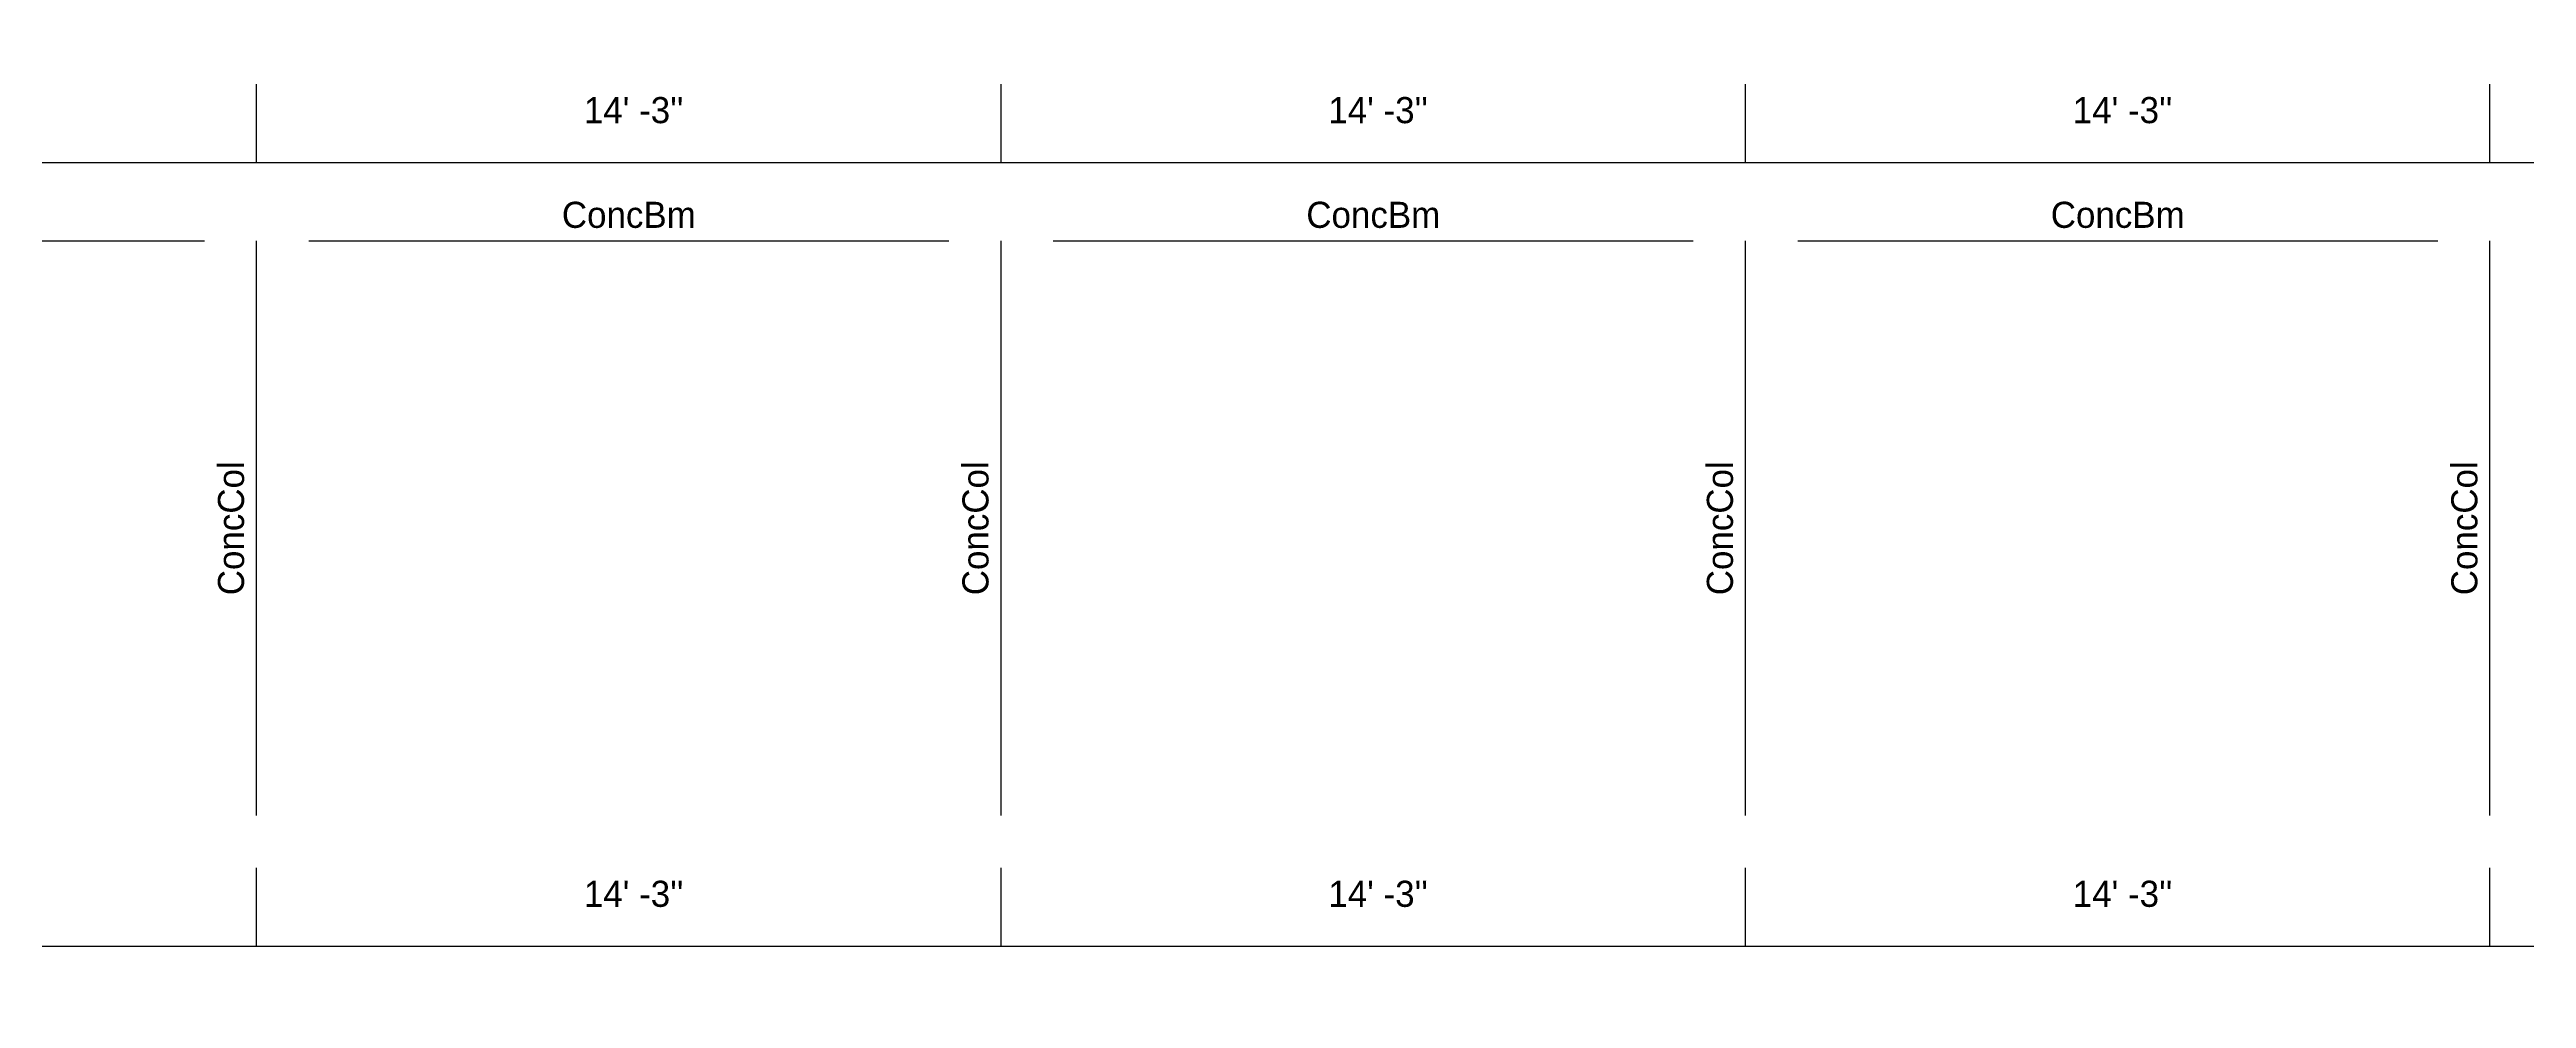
# Model space of a CAD drawing. Extents: x -38 to 2998, y -195 to 11529.
# Drawn here: x 1723 to 2292, y 2706 to 2924 of the extents above; entities that cross this region are included whole.
import ezdxf
from ezdxf.enums import TextEntityAlignment as Align

# ---------------------------------------------------------------- set-up
doc = ezdxf.new("R2010")
doc.units = 0
doc.header["$MEASUREMENT"] = 0
doc.layers.get('0').update_dxf_attribs({"linetype": 'CONTINUOUS'})
for name, color, linetype in [('CENTERLINES', 7, 'CONTINUOUS'), ('DIMENSIONS', 4, 'CONTINUOUS'), ('TEXT', 5, 'CONTINUOUS')]:
    doc.layers.add(name, color=color, linetype=linetype)
doc.dimstyles.get("Standard").update_dxf_attribs({"dimtxt": 0.18, "dimasz": 0.18, "dimexe": 0.18, "dimexo": 0.0625, "dimgap": 0.09, "dimtad": 0, "dimtih": 1, "dimtoh": 1, "dimdec": 4, "dimzin": 0, "dimtxsty": 'STANDARD', "dimcen": 0.09, "dimazin": 3, "dimtfac": 1, "dimtdec": 4, "dimtofl": 0, "dimtmove": 0, "dimatfit": 3, "dimtolj": 1, "dimtzin": 0})

# ---------------------------------------------------------------- blocks, each defined once
blk = doc.blocks.new('*D7753')
at = {"color": 1, "linetype": 'BYBLOCK'}
for points in [[(1604.73, 2902.77), (1603.67, 2901.71), (1596.25, 2894.29), (1595.19, 2893.23)], [(1775.73, 2902.77), (1774.67, 2901.71), (1767.25, 2894.29), (1766.19, 2893.23)]]:
    blk.add_solid(points, dxfattribs=at)
at = {"layer": 'DIMENSIONS', "color": 9, "linetype": 'BYBLOCK'}
for p, q in [((1599.96, 2898), (1599.96, 2916)), ((1770.96, 2898), (1770.96, 2916))]:
    blk.add_line(p, q, dxfattribs=at)
at = {"layer": 'DIMENSIONS', "color": 0, "linetype": 'BYBLOCK'}
blk.add_line((1599.96, 2898), (1770.96, 2898), dxfattribs=at)
at = {"layer": 'DIMENSIONS', "color": 0, "linetype": 'BYBLOCK', "insert": (1685.46, 2910), "char_height": 6, "attachment_point": 5}
blk.add_mtext("\\A1; 14' -3''", dxfattribs=at)
blk = doc.blocks.new('*D7754')
at = {"color": 1, "linetype": 'BYBLOCK'}
for points in [[(1775.73, 2902.77), (1774.67, 2901.71), (1767.25, 2894.29), (1766.19, 2893.23)], [(1946.73, 2902.77), (1945.67, 2901.71), (1938.25, 2894.29), (1937.19, 2893.23)]]:
    blk.add_solid(points, dxfattribs=at)
at = {"layer": 'DIMENSIONS', "color": 9, "linetype": 'BYBLOCK'}
for p, q in [((1770.96, 2898), (1770.96, 2916)), ((1941.96, 2898), (1941.96, 2916))]:
    blk.add_line(p, q, dxfattribs=at)
at = {"layer": 'DIMENSIONS', "color": 0, "linetype": 'BYBLOCK'}
blk.add_line((1770.96, 2898), (1941.96, 2898), dxfattribs=at)
at = {"layer": 'DIMENSIONS', "color": 0, "linetype": 'BYBLOCK', "insert": (1856.46, 2910), "char_height": 6, "attachment_point": 5}
blk.add_mtext("\\A1; 14' -3''", dxfattribs=at)
blk = doc.blocks.new('*D7755')
at = {"color": 1, "linetype": 'BYBLOCK'}
for points in [[(1946.73, 2902.77), (1945.67, 2901.71), (1938.25, 2894.29), (1937.19, 2893.23)], [(2117.73, 2902.77), (2116.67, 2901.71), (2109.25, 2894.29), (2108.19, 2893.23)]]:
    blk.add_solid(points, dxfattribs=at)
at = {"layer": 'DIMENSIONS', "color": 9, "linetype": 'BYBLOCK'}
for p, q in [((1941.96, 2898), (1941.96, 2916)), ((2112.96, 2898), (2112.96, 2916))]:
    blk.add_line(p, q, dxfattribs=at)
at = {"layer": 'DIMENSIONS', "color": 0, "linetype": 'BYBLOCK'}
blk.add_line((1941.96, 2898), (2112.96, 2898), dxfattribs=at)
at = {"layer": 'DIMENSIONS', "color": 0, "linetype": 'BYBLOCK', "insert": (2027.46, 2910), "char_height": 6, "attachment_point": 5}
blk.add_mtext("\\A1; 14' -3''", dxfattribs=at)
blk = doc.blocks.new('*D7756')
at = {"color": 1, "linetype": 'BYBLOCK'}
for points in [[(2117.73, 2902.77), (2116.67, 2901.71), (2109.25, 2894.29), (2108.19, 2893.23)], [(2288.73, 2902.77), (2287.67, 2901.71), (2280.25, 2894.29), (2279.19, 2893.23)]]:
    blk.add_solid(points, dxfattribs=at)
at = {"layer": 'DIMENSIONS', "color": 9, "linetype": 'BYBLOCK'}
for p, q in [((2112.96, 2898), (2112.96, 2916)), ((2283.96, 2898), (2283.96, 2916))]:
    blk.add_line(p, q, dxfattribs=at)
at = {"layer": 'DIMENSIONS', "color": 0, "linetype": 'BYBLOCK'}
blk.add_line((2112.96, 2898), (2283.96, 2898), dxfattribs=at)
at = {"layer": 'DIMENSIONS', "color": 0, "linetype": 'BYBLOCK', "insert": (2198.46, 2910), "char_height": 6, "attachment_point": 5}
blk.add_mtext("\\A1; 14' -3''", dxfattribs=at)
blk = doc.blocks.new('*D7757')
at = {"color": 1, "linetype": 'BYBLOCK'}
for points in [[(2288.73, 2902.77), (2287.67, 2901.71), (2280.25, 2894.29), (2279.19, 2893.23)], [(2459.73, 2902.77), (2458.67, 2901.71), (2451.25, 2894.29), (2450.19, 2893.23)]]:
    blk.add_solid(points, dxfattribs=at)
at = {"layer": 'DIMENSIONS', "color": 9, "linetype": 'BYBLOCK'}
for p, q in [((2283.96, 2898), (2283.96, 2916)), ((2454.96, 2898), (2454.96, 2916))]:
    blk.add_line(p, q, dxfattribs=at)
at = {"layer": 'DIMENSIONS', "color": 0, "linetype": 'BYBLOCK'}
blk.add_line((2283.96, 2898), (2454.96, 2898), dxfattribs=at)
at = {"layer": 'DIMENSIONS', "color": 0, "linetype": 'BYBLOCK', "insert": (2369.46, 2910), "char_height": 6, "attachment_point": 5}
blk.add_mtext("\\A1; 14' -3''", dxfattribs=at)
blk = doc.blocks.new('*D8223')
at = {"color": 1, "linetype": 'BYBLOCK'}
for points in [[(1604.73, 2722.77), (1603.67, 2721.71), (1596.25, 2714.29), (1595.19, 2713.23)], [(1775.73, 2722.77), (1774.67, 2721.71), (1767.25, 2714.29), (1766.19, 2713.23)]]:
    blk.add_solid(points, dxfattribs=at)
at = {"layer": 'DIMENSIONS', "color": 9, "linetype": 'BYBLOCK'}
for p, q in [((1599.96, 2718), (1599.96, 2736)), ((1770.96, 2718), (1770.96, 2736))]:
    blk.add_line(p, q, dxfattribs=at)
at = {"layer": 'DIMENSIONS', "color": 0, "linetype": 'BYBLOCK'}
blk.add_line((1599.96, 2718), (1770.96, 2718), dxfattribs=at)
at = {"layer": 'DIMENSIONS', "color": 0, "linetype": 'BYBLOCK', "insert": (1685.46, 2730), "char_height": 6, "attachment_point": 5}
blk.add_mtext("\\A1; 14' -3''", dxfattribs=at)
blk = doc.blocks.new('*D8224')
at = {"color": 1, "linetype": 'BYBLOCK'}
for points in [[(1775.73, 2722.77), (1774.67, 2721.71), (1767.25, 2714.29), (1766.19, 2713.23)], [(1946.73, 2722.77), (1945.67, 2721.71), (1938.25, 2714.29), (1937.19, 2713.23)]]:
    blk.add_solid(points, dxfattribs=at)
at = {"layer": 'DIMENSIONS', "color": 9, "linetype": 'BYBLOCK'}
for p, q in [((1770.96, 2718), (1770.96, 2736)), ((1941.96, 2718), (1941.96, 2736))]:
    blk.add_line(p, q, dxfattribs=at)
at = {"layer": 'DIMENSIONS', "color": 0, "linetype": 'BYBLOCK'}
blk.add_line((1770.96, 2718), (1941.96, 2718), dxfattribs=at)
at = {"layer": 'DIMENSIONS', "color": 0, "linetype": 'BYBLOCK', "insert": (1856.46, 2730), "char_height": 6, "attachment_point": 5}
blk.add_mtext("\\A1; 14' -3''", dxfattribs=at)
blk = doc.blocks.new('*D8225')
at = {"color": 1, "linetype": 'BYBLOCK'}
for points in [[(1946.73, 2722.77), (1945.67, 2721.71), (1938.25, 2714.29), (1937.19, 2713.23)], [(2117.73, 2722.77), (2116.67, 2721.71), (2109.25, 2714.29), (2108.19, 2713.23)]]:
    blk.add_solid(points, dxfattribs=at)
at = {"layer": 'DIMENSIONS', "color": 9, "linetype": 'BYBLOCK'}
for p, q in [((1941.96, 2718), (1941.96, 2736)), ((2112.96, 2718), (2112.96, 2736))]:
    blk.add_line(p, q, dxfattribs=at)
at = {"layer": 'DIMENSIONS', "color": 0, "linetype": 'BYBLOCK'}
blk.add_line((1941.96, 2718), (2112.96, 2718), dxfattribs=at)
at = {"layer": 'DIMENSIONS', "color": 0, "linetype": 'BYBLOCK', "insert": (2027.46, 2730), "char_height": 6, "attachment_point": 5}
blk.add_mtext("\\A1; 14' -3''", dxfattribs=at)
blk = doc.blocks.new('*D8226')
at = {"color": 1, "linetype": 'BYBLOCK'}
for points in [[(2117.73, 2722.77), (2116.67, 2721.71), (2109.25, 2714.29), (2108.19, 2713.23)], [(2288.73, 2722.77), (2287.67, 2721.71), (2280.25, 2714.29), (2279.19, 2713.23)]]:
    blk.add_solid(points, dxfattribs=at)
at = {"layer": 'DIMENSIONS', "color": 9, "linetype": 'BYBLOCK'}
for p, q in [((2112.96, 2718), (2112.96, 2736)), ((2283.96, 2718), (2283.96, 2736))]:
    blk.add_line(p, q, dxfattribs=at)
at = {"layer": 'DIMENSIONS', "color": 0, "linetype": 'BYBLOCK'}
blk.add_line((2112.96, 2718), (2283.96, 2718), dxfattribs=at)
at = {"layer": 'DIMENSIONS', "color": 0, "linetype": 'BYBLOCK', "insert": (2198.46, 2730), "char_height": 6, "attachment_point": 5}
blk.add_mtext("\\A1; 14' -3''", dxfattribs=at)
blk = doc.blocks.new('*D8227')
at = {"color": 1, "linetype": 'BYBLOCK'}
for points in [[(2288.73, 2722.77), (2287.67, 2721.71), (2280.25, 2714.29), (2279.19, 2713.23)], [(2459.73, 2722.77), (2458.67, 2721.71), (2451.25, 2714.29), (2450.19, 2713.23)]]:
    blk.add_solid(points, dxfattribs=at)
at = {"layer": 'DIMENSIONS', "color": 9, "linetype": 'BYBLOCK'}
for p, q in [((2283.96, 2718), (2283.96, 2736)), ((2454.96, 2718), (2454.96, 2736))]:
    blk.add_line(p, q, dxfattribs=at)
at = {"layer": 'DIMENSIONS', "color": 0, "linetype": 'BYBLOCK'}
blk.add_line((2283.96, 2718), (2454.96, 2718), dxfattribs=at)
at = {"layer": 'DIMENSIONS', "color": 0, "linetype": 'BYBLOCK', "insert": (2369.46, 2730), "char_height": 6, "attachment_point": 5}
blk.add_mtext("\\A1; 14' -3''", dxfattribs=at)
blk = doc.blocks.new('*D8244')
at = {"color": 1, "linetype": 'BYBLOCK'}
for points in [[(1604.73, 2902.77), (1603.67, 2901.71), (1596.25, 2894.29), (1595.19, 2893.23)], [(1775.73, 2902.77), (1774.67, 2901.71), (1767.25, 2894.29), (1766.19, 2893.23)]]:
    blk.add_solid(points, dxfattribs=at)
at = {"layer": 'DIMENSIONS', "color": 9, "linetype": 'BYBLOCK'}
for p, q in [((1599.96, 2898), (1599.96, 2916)), ((1770.96, 2898), (1770.96, 2916))]:
    blk.add_line(p, q, dxfattribs=at)
at = {"layer": 'DIMENSIONS', "color": 0, "linetype": 'BYBLOCK'}
blk.add_line((1599.96, 2898), (1770.96, 2898), dxfattribs=at)
at = {"layer": 'DIMENSIONS', "color": 0, "linetype": 'BYBLOCK', "insert": (1685.46, 2910), "char_height": 6, "attachment_point": 5}
blk.add_mtext("\\A1; 14' -3''", dxfattribs=at)
blk = doc.blocks.new('*D8245')
at = {"color": 1, "linetype": 'BYBLOCK'}
for points in [[(1775.73, 2902.77), (1774.67, 2901.71), (1767.25, 2894.29), (1766.19, 2893.23)], [(1946.73, 2902.77), (1945.67, 2901.71), (1938.25, 2894.29), (1937.19, 2893.23)]]:
    blk.add_solid(points, dxfattribs=at)
at = {"layer": 'DIMENSIONS', "color": 9, "linetype": 'BYBLOCK'}
for p, q in [((1770.96, 2898), (1770.96, 2916)), ((1941.96, 2898), (1941.96, 2916))]:
    blk.add_line(p, q, dxfattribs=at)
at = {"layer": 'DIMENSIONS', "color": 0, "linetype": 'BYBLOCK'}
blk.add_line((1770.96, 2898), (1941.96, 2898), dxfattribs=at)
at = {"layer": 'DIMENSIONS', "color": 0, "linetype": 'BYBLOCK', "insert": (1856.46, 2910), "char_height": 6, "attachment_point": 5}
blk.add_mtext("\\A1; 14' -3''", dxfattribs=at)
blk = doc.blocks.new('*D8246')
at = {"color": 1, "linetype": 'BYBLOCK'}
for points in [[(1946.73, 2902.77), (1945.67, 2901.71), (1938.25, 2894.29), (1937.19, 2893.23)], [(2117.73, 2902.77), (2116.67, 2901.71), (2109.25, 2894.29), (2108.19, 2893.23)]]:
    blk.add_solid(points, dxfattribs=at)
at = {"layer": 'DIMENSIONS', "color": 9, "linetype": 'BYBLOCK'}
for p, q in [((1941.96, 2898), (1941.96, 2916)), ((2112.96, 2898), (2112.96, 2916))]:
    blk.add_line(p, q, dxfattribs=at)
at = {"layer": 'DIMENSIONS', "color": 0, "linetype": 'BYBLOCK'}
blk.add_line((1941.96, 2898), (2112.96, 2898), dxfattribs=at)
at = {"layer": 'DIMENSIONS', "color": 0, "linetype": 'BYBLOCK', "insert": (2027.46, 2910), "char_height": 6, "attachment_point": 5}
blk.add_mtext("\\A1; 14' -3''", dxfattribs=at)
blk = doc.blocks.new('*D8247')
at = {"color": 1, "linetype": 'BYBLOCK'}
for points in [[(2117.73, 2902.77), (2116.67, 2901.71), (2109.25, 2894.29), (2108.19, 2893.23)], [(2288.73, 2902.77), (2287.67, 2901.71), (2280.25, 2894.29), (2279.19, 2893.23)]]:
    blk.add_solid(points, dxfattribs=at)
at = {"layer": 'DIMENSIONS', "color": 9, "linetype": 'BYBLOCK'}
for p, q in [((2112.96, 2898), (2112.96, 2916)), ((2283.96, 2898), (2283.96, 2916))]:
    blk.add_line(p, q, dxfattribs=at)
at = {"layer": 'DIMENSIONS', "color": 0, "linetype": 'BYBLOCK'}
blk.add_line((2112.96, 2898), (2283.96, 2898), dxfattribs=at)
at = {"layer": 'DIMENSIONS', "color": 0, "linetype": 'BYBLOCK', "insert": (2198.46, 2910), "char_height": 6, "attachment_point": 5}
blk.add_mtext("\\A1; 14' -3''", dxfattribs=at)
blk = doc.blocks.new('*D8248')
at = {"color": 1, "linetype": 'BYBLOCK'}
for points in [[(2288.73, 2902.77), (2287.67, 2901.71), (2280.25, 2894.29), (2279.19, 2893.23)], [(2459.73, 2902.77), (2458.67, 2901.71), (2451.25, 2894.29), (2450.19, 2893.23)]]:
    blk.add_solid(points, dxfattribs=at)
at = {"layer": 'DIMENSIONS', "color": 9, "linetype": 'BYBLOCK'}
for p, q in [((2283.96, 2898), (2283.96, 2916)), ((2454.96, 2898), (2454.96, 2916))]:
    blk.add_line(p, q, dxfattribs=at)
at = {"layer": 'DIMENSIONS', "color": 0, "linetype": 'BYBLOCK'}
blk.add_line((2283.96, 2898), (2454.96, 2898), dxfattribs=at)
at = {"layer": 'DIMENSIONS', "color": 0, "linetype": 'BYBLOCK', "insert": (2369.46, 2910), "char_height": 6, "attachment_point": 5}
blk.add_mtext("\\A1; 14' -3''", dxfattribs=at)
blk = doc.blocks.new('*D8693')
at = {"color": 1, "linetype": 'BYBLOCK'}
for points in [[(1604.73, 2722.77), (1603.67, 2721.71), (1596.25, 2714.29), (1595.19, 2713.23)], [(1775.73, 2722.77), (1774.67, 2721.71), (1767.25, 2714.29), (1766.19, 2713.23)]]:
    blk.add_solid(points, dxfattribs=at)
at = {"layer": 'DIMENSIONS', "color": 9, "linetype": 'BYBLOCK'}
for p, q in [((1599.96, 2718), (1599.96, 2736)), ((1770.96, 2718), (1770.96, 2736))]:
    blk.add_line(p, q, dxfattribs=at)
at = {"layer": 'DIMENSIONS', "color": 0, "linetype": 'BYBLOCK'}
blk.add_line((1599.96, 2718), (1770.96, 2718), dxfattribs=at)
at = {"layer": 'DIMENSIONS', "color": 0, "linetype": 'BYBLOCK', "insert": (1685.46, 2730), "char_height": 6, "attachment_point": 5}
blk.add_mtext("\\A1; 14' -3''", dxfattribs=at)
blk = doc.blocks.new('*D8694')
at = {"color": 1, "linetype": 'BYBLOCK'}
for points in [[(1775.73, 2722.77), (1774.67, 2721.71), (1767.25, 2714.29), (1766.19, 2713.23)], [(1946.73, 2722.77), (1945.67, 2721.71), (1938.25, 2714.29), (1937.19, 2713.23)]]:
    blk.add_solid(points, dxfattribs=at)
at = {"layer": 'DIMENSIONS', "color": 9, "linetype": 'BYBLOCK'}
for p, q in [((1770.96, 2718), (1770.96, 2736)), ((1941.96, 2718), (1941.96, 2736))]:
    blk.add_line(p, q, dxfattribs=at)
at = {"layer": 'DIMENSIONS', "color": 0, "linetype": 'BYBLOCK'}
blk.add_line((1770.96, 2718), (1941.96, 2718), dxfattribs=at)
at = {"layer": 'DIMENSIONS', "color": 0, "linetype": 'BYBLOCK', "insert": (1856.46, 2730), "char_height": 6, "attachment_point": 5}
blk.add_mtext("\\A1; 14' -3''", dxfattribs=at)
blk = doc.blocks.new('*D8695')
at = {"color": 1, "linetype": 'BYBLOCK'}
for points in [[(1946.73, 2722.77), (1945.67, 2721.71), (1938.25, 2714.29), (1937.19, 2713.23)], [(2117.73, 2722.77), (2116.67, 2721.71), (2109.25, 2714.29), (2108.19, 2713.23)]]:
    blk.add_solid(points, dxfattribs=at)
at = {"layer": 'DIMENSIONS', "color": 9, "linetype": 'BYBLOCK'}
for p, q in [((1941.96, 2718), (1941.96, 2736)), ((2112.96, 2718), (2112.96, 2736))]:
    blk.add_line(p, q, dxfattribs=at)
at = {"layer": 'DIMENSIONS', "color": 0, "linetype": 'BYBLOCK'}
blk.add_line((1941.96, 2718), (2112.96, 2718), dxfattribs=at)
at = {"layer": 'DIMENSIONS', "color": 0, "linetype": 'BYBLOCK', "insert": (2027.46, 2730), "char_height": 6, "attachment_point": 5}
blk.add_mtext("\\A1; 14' -3''", dxfattribs=at)
blk = doc.blocks.new('*D8696')
at = {"color": 1, "linetype": 'BYBLOCK'}
for points in [[(2117.73, 2722.77), (2116.67, 2721.71), (2109.25, 2714.29), (2108.19, 2713.23)], [(2288.73, 2722.77), (2287.67, 2721.71), (2280.25, 2714.29), (2279.19, 2713.23)]]:
    blk.add_solid(points, dxfattribs=at)
at = {"layer": 'DIMENSIONS', "color": 9, "linetype": 'BYBLOCK'}
for p, q in [((2112.96, 2718), (2112.96, 2736)), ((2283.96, 2718), (2283.96, 2736))]:
    blk.add_line(p, q, dxfattribs=at)
at = {"layer": 'DIMENSIONS', "color": 0, "linetype": 'BYBLOCK'}
blk.add_line((2112.96, 2718), (2283.96, 2718), dxfattribs=at)
at = {"layer": 'DIMENSIONS', "color": 0, "linetype": 'BYBLOCK', "insert": (2198.46, 2730), "char_height": 6, "attachment_point": 5}
blk.add_mtext("\\A1; 14' -3''", dxfattribs=at)
blk = doc.blocks.new('*D8697')
at = {"color": 1, "linetype": 'BYBLOCK'}
for points in [[(2288.73, 2722.77), (2287.67, 2721.71), (2280.25, 2714.29), (2279.19, 2713.23)], [(2459.73, 2722.77), (2458.67, 2721.71), (2451.25, 2714.29), (2450.19, 2713.23)]]:
    blk.add_solid(points, dxfattribs=at)
at = {"layer": 'DIMENSIONS', "color": 9, "linetype": 'BYBLOCK'}
for p, q in [((2283.96, 2718), (2283.96, 2736)), ((2454.96, 2718), (2454.96, 2736))]:
    blk.add_line(p, q, dxfattribs=at)
at = {"layer": 'DIMENSIONS', "color": 0, "linetype": 'BYBLOCK'}
blk.add_line((2283.96, 2718), (2454.96, 2718), dxfattribs=at)
at = {"layer": 'DIMENSIONS', "color": 0, "linetype": 'BYBLOCK', "insert": (2369.46, 2730), "char_height": 6, "attachment_point": 5}
blk.add_mtext("\\A1; 14' -3''", dxfattribs=at)
blk = doc.blocks.new('*D8714')
at = {"color": 1, "linetype": 'BYBLOCK'}
for points in [[(1604.73, 2902.77), (1603.67, 2901.71), (1596.25, 2894.29), (1595.19, 2893.23)], [(1775.73, 2902.77), (1774.67, 2901.71), (1767.25, 2894.29), (1766.19, 2893.23)]]:
    blk.add_solid(points, dxfattribs=at)
at = {"layer": 'DIMENSIONS', "color": 9, "linetype": 'BYBLOCK'}
for p, q in [((1599.96, 2898), (1599.96, 2916)), ((1770.96, 2898), (1770.96, 2916))]:
    blk.add_line(p, q, dxfattribs=at)
at = {"layer": 'DIMENSIONS', "color": 0, "linetype": 'BYBLOCK'}
blk.add_line((1599.96, 2898), (1770.96, 2898), dxfattribs=at)
at = {"layer": 'DIMENSIONS', "color": 0, "linetype": 'BYBLOCK', "insert": (1685.46, 2910), "char_height": 6, "attachment_point": 5}
blk.add_mtext("\\A1; 14' -3''", dxfattribs=at)
blk = doc.blocks.new('*D8715')
at = {"color": 1, "linetype": 'BYBLOCK'}
for points in [[(1775.73, 2902.77), (1774.67, 2901.71), (1767.25, 2894.29), (1766.19, 2893.23)], [(1946.73, 2902.77), (1945.67, 2901.71), (1938.25, 2894.29), (1937.19, 2893.23)]]:
    blk.add_solid(points, dxfattribs=at)
at = {"layer": 'DIMENSIONS', "color": 9, "linetype": 'BYBLOCK'}
for p, q in [((1770.96, 2898), (1770.96, 2916)), ((1941.96, 2898), (1941.96, 2916))]:
    blk.add_line(p, q, dxfattribs=at)
at = {"layer": 'DIMENSIONS', "color": 0, "linetype": 'BYBLOCK'}
blk.add_line((1770.96, 2898), (1941.96, 2898), dxfattribs=at)
at = {"layer": 'DIMENSIONS', "color": 0, "linetype": 'BYBLOCK', "insert": (1856.46, 2910), "char_height": 6, "attachment_point": 5}
blk.add_mtext("\\A1; 14' -3''", dxfattribs=at)
blk = doc.blocks.new('*D8716')
at = {"color": 1, "linetype": 'BYBLOCK'}
for points in [[(1946.73, 2902.77), (1945.67, 2901.71), (1938.25, 2894.29), (1937.19, 2893.23)], [(2117.73, 2902.77), (2116.67, 2901.71), (2109.25, 2894.29), (2108.19, 2893.23)]]:
    blk.add_solid(points, dxfattribs=at)
at = {"layer": 'DIMENSIONS', "color": 9, "linetype": 'BYBLOCK'}
for p, q in [((1941.96, 2898), (1941.96, 2916)), ((2112.96, 2898), (2112.96, 2916))]:
    blk.add_line(p, q, dxfattribs=at)
at = {"layer": 'DIMENSIONS', "color": 0, "linetype": 'BYBLOCK'}
blk.add_line((1941.96, 2898), (2112.96, 2898), dxfattribs=at)
at = {"layer": 'DIMENSIONS', "color": 0, "linetype": 'BYBLOCK', "insert": (2027.46, 2910), "char_height": 6, "attachment_point": 5}
blk.add_mtext("\\A1; 14' -3''", dxfattribs=at)
blk = doc.blocks.new('*D8717')
at = {"color": 1, "linetype": 'BYBLOCK'}
for points in [[(2117.73, 2902.77), (2116.67, 2901.71), (2109.25, 2894.29), (2108.19, 2893.23)], [(2288.73, 2902.77), (2287.67, 2901.71), (2280.25, 2894.29), (2279.19, 2893.23)]]:
    blk.add_solid(points, dxfattribs=at)
at = {"layer": 'DIMENSIONS', "color": 9, "linetype": 'BYBLOCK'}
for p, q in [((2112.96, 2898), (2112.96, 2916)), ((2283.96, 2898), (2283.96, 2916))]:
    blk.add_line(p, q, dxfattribs=at)
at = {"layer": 'DIMENSIONS', "color": 0, "linetype": 'BYBLOCK'}
blk.add_line((2112.96, 2898), (2283.96, 2898), dxfattribs=at)
at = {"layer": 'DIMENSIONS', "color": 0, "linetype": 'BYBLOCK', "insert": (2198.46, 2910), "char_height": 6, "attachment_point": 5}
blk.add_mtext("\\A1; 14' -3''", dxfattribs=at)
blk = doc.blocks.new('*D8718')
at = {"color": 1, "linetype": 'BYBLOCK'}
for points in [[(2288.73, 2902.77), (2287.67, 2901.71), (2280.25, 2894.29), (2279.19, 2893.23)], [(2459.73, 2902.77), (2458.67, 2901.71), (2451.25, 2894.29), (2450.19, 2893.23)]]:
    blk.add_solid(points, dxfattribs=at)
at = {"layer": 'DIMENSIONS', "color": 9, "linetype": 'BYBLOCK'}
for p, q in [((2283.96, 2898), (2283.96, 2916)), ((2454.96, 2898), (2454.96, 2916))]:
    blk.add_line(p, q, dxfattribs=at)
at = {"layer": 'DIMENSIONS', "color": 0, "linetype": 'BYBLOCK'}
blk.add_line((2283.96, 2898), (2454.96, 2898), dxfattribs=at)
at = {"layer": 'DIMENSIONS', "color": 0, "linetype": 'BYBLOCK', "insert": (2369.46, 2910), "char_height": 6, "attachment_point": 5}
blk.add_mtext("\\A1; 14' -3''", dxfattribs=at)
blk = doc.blocks.new('*D9163')
at = {"color": 1, "linetype": 'BYBLOCK'}
for points in [[(1604.73, 2722.77), (1603.67, 2721.71), (1596.25, 2714.29), (1595.19, 2713.23)], [(1775.73, 2722.77), (1774.67, 2721.71), (1767.25, 2714.29), (1766.19, 2713.23)]]:
    blk.add_solid(points, dxfattribs=at)
at = {"layer": 'DIMENSIONS', "color": 9, "linetype": 'BYBLOCK'}
for p, q in [((1599.96, 2718), (1599.96, 2736)), ((1770.96, 2718), (1770.96, 2736))]:
    blk.add_line(p, q, dxfattribs=at)
at = {"layer": 'DIMENSIONS', "color": 0, "linetype": 'BYBLOCK'}
blk.add_line((1599.96, 2718), (1770.96, 2718), dxfattribs=at)
at = {"layer": 'DIMENSIONS', "color": 0, "linetype": 'BYBLOCK', "insert": (1685.46, 2730), "char_height": 6, "attachment_point": 5}
blk.add_mtext("\\A1; 14' -3''", dxfattribs=at)
blk = doc.blocks.new('*D9164')
at = {"color": 1, "linetype": 'BYBLOCK'}
for points in [[(1775.73, 2722.77), (1774.67, 2721.71), (1767.25, 2714.29), (1766.19, 2713.23)], [(1946.73, 2722.77), (1945.67, 2721.71), (1938.25, 2714.29), (1937.19, 2713.23)]]:
    blk.add_solid(points, dxfattribs=at)
at = {"layer": 'DIMENSIONS', "color": 9, "linetype": 'BYBLOCK'}
for p, q in [((1770.96, 2718), (1770.96, 2736)), ((1941.96, 2718), (1941.96, 2736))]:
    blk.add_line(p, q, dxfattribs=at)
at = {"layer": 'DIMENSIONS', "color": 0, "linetype": 'BYBLOCK'}
blk.add_line((1770.96, 2718), (1941.96, 2718), dxfattribs=at)
at = {"layer": 'DIMENSIONS', "color": 0, "linetype": 'BYBLOCK', "insert": (1856.46, 2730), "char_height": 6, "attachment_point": 5}
blk.add_mtext("\\A1; 14' -3''", dxfattribs=at)
blk = doc.blocks.new('*D9165')
at = {"color": 1, "linetype": 'BYBLOCK'}
for points in [[(1946.73, 2722.77), (1945.67, 2721.71), (1938.25, 2714.29), (1937.19, 2713.23)], [(2117.73, 2722.77), (2116.67, 2721.71), (2109.25, 2714.29), (2108.19, 2713.23)]]:
    blk.add_solid(points, dxfattribs=at)
at = {"layer": 'DIMENSIONS', "color": 9, "linetype": 'BYBLOCK'}
for p, q in [((1941.96, 2718), (1941.96, 2736)), ((2112.96, 2718), (2112.96, 2736))]:
    blk.add_line(p, q, dxfattribs=at)
at = {"layer": 'DIMENSIONS', "color": 0, "linetype": 'BYBLOCK'}
blk.add_line((1941.96, 2718), (2112.96, 2718), dxfattribs=at)
at = {"layer": 'DIMENSIONS', "color": 0, "linetype": 'BYBLOCK', "insert": (2027.46, 2730), "char_height": 6, "attachment_point": 5}
blk.add_mtext("\\A1; 14' -3''", dxfattribs=at)
blk = doc.blocks.new('*D9166')
at = {"color": 1, "linetype": 'BYBLOCK'}
for points in [[(2117.73, 2722.77), (2116.67, 2721.71), (2109.25, 2714.29), (2108.19, 2713.23)], [(2288.73, 2722.77), (2287.67, 2721.71), (2280.25, 2714.29), (2279.19, 2713.23)]]:
    blk.add_solid(points, dxfattribs=at)
at = {"layer": 'DIMENSIONS', "color": 9, "linetype": 'BYBLOCK'}
for p, q in [((2112.96, 2718), (2112.96, 2736)), ((2283.96, 2718), (2283.96, 2736))]:
    blk.add_line(p, q, dxfattribs=at)
at = {"layer": 'DIMENSIONS', "color": 0, "linetype": 'BYBLOCK'}
blk.add_line((2112.96, 2718), (2283.96, 2718), dxfattribs=at)
at = {"layer": 'DIMENSIONS', "color": 0, "linetype": 'BYBLOCK', "insert": (2198.46, 2730), "char_height": 6, "attachment_point": 5}
blk.add_mtext("\\A1; 14' -3''", dxfattribs=at)
blk = doc.blocks.new('*D9167')
at = {"color": 1, "linetype": 'BYBLOCK'}
for points in [[(2288.73, 2722.77), (2287.67, 2721.71), (2280.25, 2714.29), (2279.19, 2713.23)], [(2459.73, 2722.77), (2458.67, 2721.71), (2451.25, 2714.29), (2450.19, 2713.23)]]:
    blk.add_solid(points, dxfattribs=at)
at = {"layer": 'DIMENSIONS', "color": 9, "linetype": 'BYBLOCK'}
for p, q in [((2283.96, 2718), (2283.96, 2736)), ((2454.96, 2718), (2454.96, 2736))]:
    blk.add_line(p, q, dxfattribs=at)
at = {"layer": 'DIMENSIONS', "color": 0, "linetype": 'BYBLOCK'}
blk.add_line((2283.96, 2718), (2454.96, 2718), dxfattribs=at)
at = {"layer": 'DIMENSIONS', "color": 0, "linetype": 'BYBLOCK', "insert": (2369.46, 2730), "char_height": 6, "attachment_point": 5}
blk.add_mtext("\\A1; 14' -3''", dxfattribs=at)
blk = doc.blocks.new('*D9184')
at = {"color": 1, "linetype": 'BYBLOCK'}
for points in [[(1604.73, 2902.77), (1603.67, 2901.71), (1596.25, 2894.29), (1595.19, 2893.23)], [(1775.73, 2902.77), (1774.67, 2901.71), (1767.25, 2894.29), (1766.19, 2893.23)]]:
    blk.add_solid(points, dxfattribs=at)
at = {"layer": 'DIMENSIONS', "color": 9, "linetype": 'BYBLOCK'}
for p, q in [((1599.96, 2898), (1599.96, 2916)), ((1770.96, 2898), (1770.96, 2916))]:
    blk.add_line(p, q, dxfattribs=at)
at = {"layer": 'DIMENSIONS', "color": 0, "linetype": 'BYBLOCK'}
blk.add_line((1599.96, 2898), (1770.96, 2898), dxfattribs=at)
at = {"layer": 'DIMENSIONS', "color": 0, "linetype": 'BYBLOCK', "insert": (1685.46, 2910), "char_height": 6, "attachment_point": 5}
blk.add_mtext("\\A1; 14' -3''", dxfattribs=at)
blk = doc.blocks.new('*D9185')
at = {"color": 1, "linetype": 'BYBLOCK'}
for points in [[(1775.73, 2902.77), (1774.67, 2901.71), (1767.25, 2894.29), (1766.19, 2893.23)], [(1946.73, 2902.77), (1945.67, 2901.71), (1938.25, 2894.29), (1937.19, 2893.23)]]:
    blk.add_solid(points, dxfattribs=at)
at = {"layer": 'DIMENSIONS', "color": 9, "linetype": 'BYBLOCK'}
for p, q in [((1770.96, 2898), (1770.96, 2916)), ((1941.96, 2898), (1941.96, 2916))]:
    blk.add_line(p, q, dxfattribs=at)
at = {"layer": 'DIMENSIONS', "color": 0, "linetype": 'BYBLOCK'}
blk.add_line((1770.96, 2898), (1941.96, 2898), dxfattribs=at)
at = {"layer": 'DIMENSIONS', "color": 0, "linetype": 'BYBLOCK', "insert": (1856.46, 2910), "char_height": 6, "attachment_point": 5}
blk.add_mtext("\\A1; 14' -3''", dxfattribs=at)
blk = doc.blocks.new('*D9186')
at = {"color": 1, "linetype": 'BYBLOCK'}
for points in [[(1946.73, 2902.77), (1945.67, 2901.71), (1938.25, 2894.29), (1937.19, 2893.23)], [(2117.73, 2902.77), (2116.67, 2901.71), (2109.25, 2894.29), (2108.19, 2893.23)]]:
    blk.add_solid(points, dxfattribs=at)
at = {"layer": 'DIMENSIONS', "color": 9, "linetype": 'BYBLOCK'}
for p, q in [((1941.96, 2898), (1941.96, 2916)), ((2112.96, 2898), (2112.96, 2916))]:
    blk.add_line(p, q, dxfattribs=at)
at = {"layer": 'DIMENSIONS', "color": 0, "linetype": 'BYBLOCK'}
blk.add_line((1941.96, 2898), (2112.96, 2898), dxfattribs=at)
at = {"layer": 'DIMENSIONS', "color": 0, "linetype": 'BYBLOCK', "insert": (2027.46, 2910), "char_height": 6, "attachment_point": 5}
blk.add_mtext("\\A1; 14' -3''", dxfattribs=at)
blk = doc.blocks.new('*D9187')
at = {"color": 1, "linetype": 'BYBLOCK'}
for points in [[(2117.73, 2902.77), (2116.67, 2901.71), (2109.25, 2894.29), (2108.19, 2893.23)], [(2288.73, 2902.77), (2287.67, 2901.71), (2280.25, 2894.29), (2279.19, 2893.23)]]:
    blk.add_solid(points, dxfattribs=at)
at = {"layer": 'DIMENSIONS', "color": 9, "linetype": 'BYBLOCK'}
for p, q in [((2112.96, 2898), (2112.96, 2916)), ((2283.96, 2898), (2283.96, 2916))]:
    blk.add_line(p, q, dxfattribs=at)
at = {"layer": 'DIMENSIONS', "color": 0, "linetype": 'BYBLOCK'}
blk.add_line((2112.96, 2898), (2283.96, 2898), dxfattribs=at)
at = {"layer": 'DIMENSIONS', "color": 0, "linetype": 'BYBLOCK', "insert": (2198.46, 2910), "char_height": 6, "attachment_point": 5}
blk.add_mtext("\\A1; 14' -3''", dxfattribs=at)
blk = doc.blocks.new('*D9188')
at = {"color": 1, "linetype": 'BYBLOCK'}
for points in [[(2288.73, 2902.77), (2287.67, 2901.71), (2280.25, 2894.29), (2279.19, 2893.23)], [(2459.73, 2902.77), (2458.67, 2901.71), (2451.25, 2894.29), (2450.19, 2893.23)]]:
    blk.add_solid(points, dxfattribs=at)
at = {"layer": 'DIMENSIONS', "color": 9, "linetype": 'BYBLOCK'}
for p, q in [((2283.96, 2898), (2283.96, 2916)), ((2454.96, 2898), (2454.96, 2916))]:
    blk.add_line(p, q, dxfattribs=at)
at = {"layer": 'DIMENSIONS', "color": 0, "linetype": 'BYBLOCK'}
blk.add_line((2283.96, 2898), (2454.96, 2898), dxfattribs=at)
at = {"layer": 'DIMENSIONS', "color": 0, "linetype": 'BYBLOCK', "insert": (2369.46, 2910), "char_height": 6, "attachment_point": 5}
blk.add_mtext("\\A1; 14' -3''", dxfattribs=at)

msp = doc.modelspace()

# ---------------------------------------------------------------- linework, layer by layer
at = {"layer": 'CENTERLINES', "color": 0, "linetype": 'CONTINUOUS'}
for p, q in [((1611.96, 2880), (1758.96, 2880)), ((1611.96, 2880), (1758.96, 2880)), ((1611.96, 2880), (1758.96, 2880)), ((1770.96, 2748), (1770.96, 2880)), ((1770.96, 2748), (1770.96, 2880)), ((1770.96, 2748), (1770.96, 2880)), ((1782.96, 2880), (1929.96, 2880)), ((1782.96, 2880), (1929.96, 2880)), ((1782.96, 2880), (1929.96, 2880)), ((1941.96, 2748), (1941.96, 2880)), ((1941.96, 2748), (1941.96, 2880)), ((1941.96, 2748), (1941.96, 2880)), ((1953.96, 2880), (2100.96, 2880)), ((1953.96, 2880), (2100.96, 2880)), ((1953.96, 2880), (2100.96, 2880)), ((2112.96, 2748), (2112.96, 2880)), ((2112.96, 2748), (2112.96, 2880)), ((2112.96, 2748), (2112.96, 2880)), ((2124.96, 2880), (2271.96, 2880)), ((2124.96, 2880), (2271.96, 2880)), ((2124.96, 2880), (2271.96, 2880)), ((2283.96, 2748), (2283.96, 2880)), ((2283.96, 2748), (2283.96, 2880)), ((2283.96, 2748), (2283.96, 2880))]:
    msp.add_line(p, q, dxfattribs=at)

# ---------------------------------------------------------------- texts
at = {"layer": 'TEXT', "color": 0}
for p in [(1856.46, 2886), (1856.46, 2886), (1856.46, 2886), (2027.46, 2886), (2027.46, 2886), (2027.46, 2886), (2198.46, 2886), (2198.46, 2886), (2198.46, 2886)]:
    msp.add_text('ConcBm', height=6, dxfattribs=at).set_placement(p, align=Align.MIDDLE)
for p in [(1764.96, 2814), (1764.96, 2814), (1764.96, 2814), (1935.96, 2814), (1935.96, 2814), (1935.96, 2814), (2106.96, 2814), (2106.96, 2814), (2106.96, 2814), (2277.96, 2814), (2277.96, 2814), (2277.96, 2814)]:
    msp.add_text('ConcCol', height=6, rotation=90, dxfattribs=at).set_placement(p, align=Align.MIDDLE)

# ---------------------------------------------------------------- dimensions: what is measured, and where the dimension line sits
at = {"layer": 'DIMENSIONS'}
for base, p1, p2, picture, middle in [((1770.96, 2898), (1599.96, 2886), (1770.96, 2886), '*D7753', (1685.46, 2886)), ((1770.96, 2898), (1599.96, 2886), (1770.96, 2886), '*D8244', (1685.46, 2886)), ((1770.96, 2898), (1599.96, 2886), (1770.96, 2886), '*D8714', (1685.46, 2886)), ((1770.96, 2898), (1599.96, 2886), (1770.96, 2886), '*D9184', (1685.46, 2886)), ((1941.96, 2898), (1770.96, 2886), (1941.96, 2886), '*D7754', (1856.46, 2886)), ((1941.96, 2898), (1770.96, 2886), (1941.96, 2886), '*D8245', (1856.46, 2886)), ((1941.96, 2898), (1770.96, 2886), (1941.96, 2886), '*D8715', (1856.46, 2886)), ((1941.96, 2898), (1770.96, 2886), (1941.96, 2886), '*D9185', (1856.46, 2886)), ((2112.96, 2898), (1941.96, 2886), (2112.96, 2886), '*D7755', (2027.46, 2886)), ((2112.96, 2898), (1941.96, 2886), (2112.96, 2886), '*D8246', (2027.46, 2886)), ((2112.96, 2898), (1941.96, 2886), (2112.96, 2886), '*D8716', (2027.46, 2886)), ((2112.96, 2898), (1941.96, 2886), (2112.96, 2886), '*D9186', (2027.46, 2886)), ((2283.96, 2898), (2112.96, 2886), (2283.96, 2886), '*D7756', (2198.46, 2886)), ((2283.96, 2898), (2112.96, 2886), (2283.96, 2886), '*D8247', (2198.46, 2886)), ((2283.96, 2898), (2112.96, 2886), (2283.96, 2886), '*D8717', (2198.46, 2886)), ((2283.96, 2898), (2112.96, 2886), (2283.96, 2886), '*D9187', (2198.46, 2886)), ((2454.96, 2898), (2283.96, 2886), (2454.96, 2886), '*D7757', (2369.46, 2886)), ((2454.96, 2898), (2283.96, 2886), (2454.96, 2886), '*D8248', (2369.46, 2886)), ((2454.96, 2898), (2283.96, 2886), (2454.96, 2886), '*D8718', (2369.46, 2886)), ((2454.96, 2898), (2283.96, 2886), (2454.96, 2886), '*D9188', (2369.46, 2886)), ((1770.96, 2718), (1599.96, 2706), (1770.96, 2706), '*D8223', (1685.46, 2706)), ((1770.96, 2718), (1599.96, 2706), (1770.96, 2706), '*D8693', (1685.46, 2706)), ((1770.96, 2718), (1599.96, 2706), (1770.96, 2706), '*D9163', (1685.46, 2706)), ((1941.96, 2718), (1770.96, 2706), (1941.96, 2706), '*D8224', (1856.46, 2706)), ((1941.96, 2718), (1770.96, 2706), (1941.96, 2706), '*D8694', (1856.46, 2706)), ((1941.96, 2718), (1770.96, 2706), (1941.96, 2706), '*D9164', (1856.46, 2706)), ((2112.96, 2718), (1941.96, 2706), (2112.96, 2706), '*D8225', (2027.46, 2706)), ((2112.96, 2718), (1941.96, 2706), (2112.96, 2706), '*D8695', (2027.46, 2706)), ((2112.96, 2718), (1941.96, 2706), (2112.96, 2706), '*D9165', (2027.46, 2706)), ((2283.96, 2718), (2112.96, 2706), (2283.96, 2706), '*D8226', (2198.46, 2706)), ((2283.96, 2718), (2112.96, 2706), (2283.96, 2706), '*D8696', (2198.46, 2706)), ((2283.96, 2718), (2112.96, 2706), (2283.96, 2706), '*D9166', (2198.46, 2706)), ((2454.96, 2718), (2283.96, 2706), (2454.96, 2706), '*D8227', (2369.46, 2706)), ((2454.96, 2718), (2283.96, 2706), (2454.96, 2706), '*D8697', (2369.46, 2706)), ((2454.96, 2718), (2283.96, 2706), (2454.96, 2706), '*D9167', (2369.46, 2706))]:
    dim = msp.add_linear_dim(base=base, p1=p1, p2=p2, dimstyle='STANDARD', dxfattribs=at)
    dim.commit()
    dim.dimension.update_dxf_attribs({"geometry": picture, "text_midpoint": middle})

doc.saveas('drawing.dxf')
